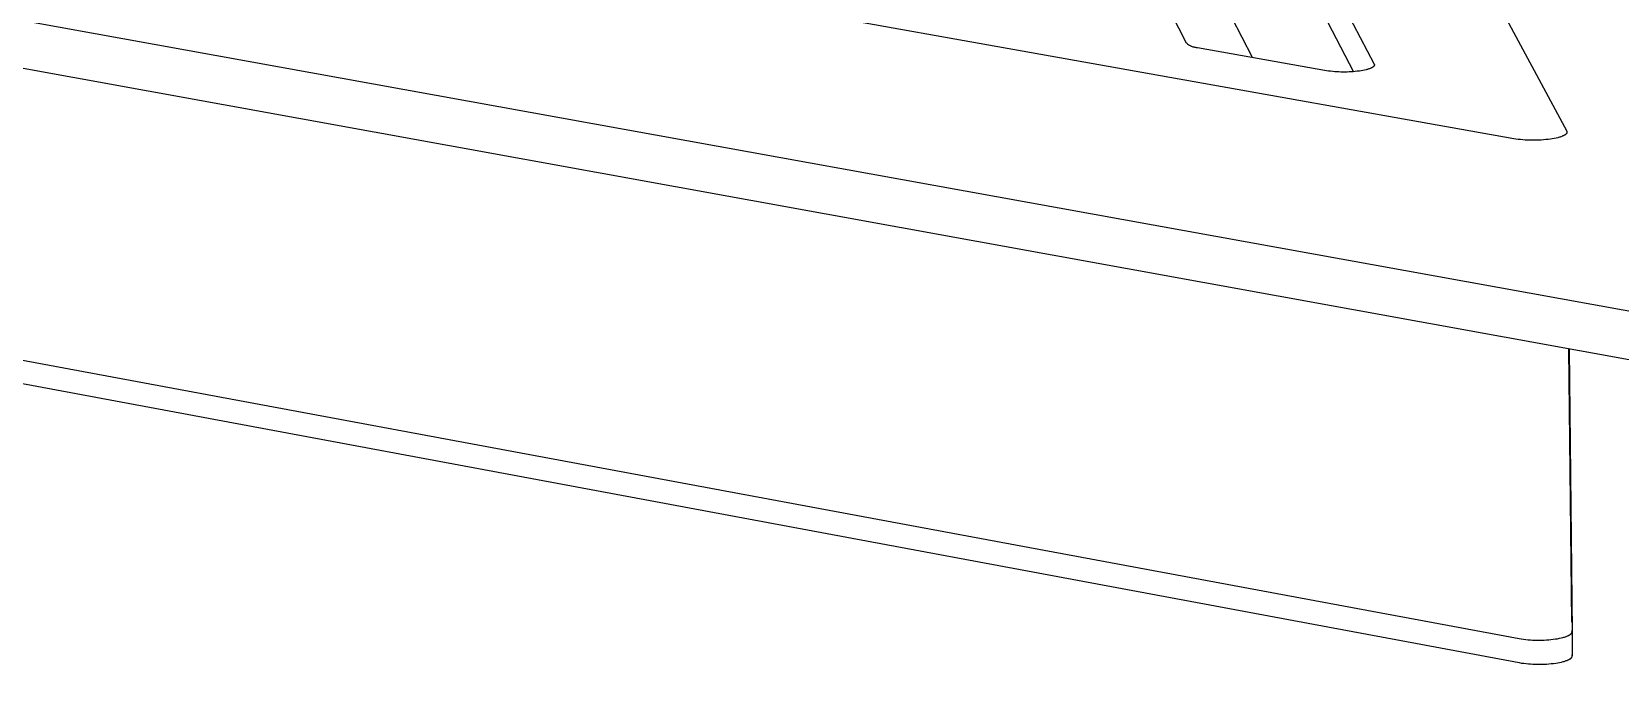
# Model space of a CAD drawing. Header units: millimetres. Extents: x -582 to 3448, y -204 to 2611.
# Drawn here: x 405.1 to 487, y 888.9 to 921.9 of the extents above; entities that cross this region are included whole.
import ezdxf

# ---------------------------------------------------------------- set-up
doc = ezdxf.new("R2010")
doc.units = ezdxf.units.MM
doc.header["$MEASUREMENT"] = 0
doc.layers.add('Utwórz2D linie widoczne', color=7, linetype='Continuous', true_color=0x000000)

msp = doc.modelspace()

# ---------------------------------------------------------------- linework, layer by layer
at = {"layer": 'Utwórz2D linie widoczne'}
for p, q in [((457.871, 965.801), (484.203, 916.747)), ((452.229, 962.355), (474.28, 920.211)), ((464.618, 921.284), (444.514, 960.866)), ((452.264, 960.026), (473.218, 919.816)), ((468.016, 920.545), (458.408, 939.273)), ((481.472, 916.359), (387.1, 933.208)), ((351.475, 932.07), (575.798, 891.497)), ((575.786, 888.899), (351.552, 929.625)), ((464.641, 921.264), (464.618, 921.284)), ((464.664, 921.244), (464.641, 921.264)), ((464.687, 921.226), (464.664, 921.244)), ((464.711, 921.208), (464.687, 921.226)), ((464.736, 921.191), (464.711, 921.208)), ((464.762, 921.175), (464.736, 921.191)), ((464.788, 921.16), (464.762, 921.175)), ((464.814, 921.146), (464.788, 921.16)), ((464.841, 921.133), (464.814, 921.146)), ((464.868, 921.12), (464.841, 921.133)), ((464.896, 921.109), (464.868, 921.12)), ((464.924, 921.098), (464.896, 921.109)), ((464.952, 921.089), (464.924, 921.098)), ((464.981, 921.08), (464.952, 921.089)), ((465.01, 921.073), (464.981, 921.08)), ((465.04, 921.066), (465.01, 921.073)), ((465.069, 921.061), (465.04, 921.066)), ((465.099, 921.056), (465.069, 921.061)), ((465.128, 921.053), (465.099, 921.056)), ((465.158, 921.05), (465.128, 921.053)), ((465.188, 921.049), (465.158, 921.05)), ((471.831, 919.866), (465.188, 921.049)), ((471.935, 919.851), (471.831, 919.866)), ((473.61, 919.862), (473.519, 919.848)), ((473.699, 919.878), (473.61, 919.862)), ((473.784, 919.895), (473.699, 919.878)), ((473.865, 919.914), (473.784, 919.895)), ((473.903, 919.924), (473.865, 919.914)), ((473.94, 919.935), (473.903, 919.924)), ((473.976, 919.946), (473.94, 919.935)), ((474.01, 919.957), (473.976, 919.946)), ((474.043, 919.968), (474.01, 919.957)), ((474.073, 919.98), (474.043, 919.968)), ((474.102, 919.992), (474.073, 919.98)), ((474.129, 920.004), (474.102, 919.992)), ((474.142, 920.01), (474.129, 920.004)), ((474.154, 920.017), (474.142, 920.01)), ((474.166, 920.023), (474.154, 920.017)), ((474.177, 920.029), (474.166, 920.023)), ((474.188, 920.036), (474.177, 920.029)), ((474.198, 920.042), (474.188, 920.036)), ((474.208, 920.049), (474.198, 920.042)), ((474.217, 920.055), (474.208, 920.049)), ((474.225, 920.062), (474.217, 920.055)), ((474.234, 920.068), (474.225, 920.062)), ((474.237, 920.072), (474.234, 920.068)), ((474.241, 920.075), (474.237, 920.072)), ((474.245, 920.078), (474.241, 920.075)), ((474.248, 920.082), (474.245, 920.078)), ((474.251, 920.085), (474.248, 920.082)), ((474.255, 920.088), (474.251, 920.085)), ((474.258, 920.091), (474.255, 920.088)), ((474.261, 920.095), (474.258, 920.091)), ((474.263, 920.098), (474.261, 920.095)), ((474.266, 920.101), (474.263, 920.098)), ((474.269, 920.105), (474.266, 920.101)), ((474.271, 920.108), (474.269, 920.105)), ((474.273, 920.111), (474.271, 920.108)), ((474.275, 920.115), (474.273, 920.111)), ((474.277, 920.118), (474.275, 920.115)), ((474.279, 920.121), (474.277, 920.118)), ((474.281, 920.125), (474.279, 920.121)), ((474.28, 920.211), (474.282, 920.208)), ((474.282, 920.128), (474.281, 920.125)), ((474.282, 920.208), (474.283, 920.205)), ((474.284, 920.131), (474.282, 920.128)), ((474.283, 920.205), (474.285, 920.202)), ((474.285, 920.134), (474.284, 920.131)), ((474.285, 920.202), (474.286, 920.199)), ((474.287, 920.138), (474.285, 920.134)), ((474.286, 920.199), (474.287, 920.196)), ((474.287, 920.196), (474.288, 920.193)), ((474.288, 920.141), (474.287, 920.138)), ((474.288, 920.193), (474.289, 920.19)), ((474.289, 920.144), (474.288, 920.143)), ((474.288, 920.143), (474.288, 920.141)), ((474.289, 920.19), (474.289, 920.188)), ((474.289, 920.188), (474.29, 920.186)), ((474.29, 920.149), (474.289, 920.148)), ((474.289, 920.148), (474.289, 920.146)), ((474.289, 920.146), (474.289, 920.144)), ((474.29, 920.186), (474.29, 920.185)), ((474.29, 920.185), (474.29, 920.183)), ((474.29, 920.183), (474.291, 920.182)), ((474.291, 920.154), (474.29, 920.152)), ((474.29, 920.152), (474.29, 920.151)), ((474.29, 920.151), (474.29, 920.149)), ((474.291, 920.182), (474.291, 920.18)), ((474.291, 920.18), (474.291, 920.178)), ((474.291, 920.178), (474.291, 920.177)), ((474.291, 920.177), (474.291, 920.175)), ((474.291, 920.175), (474.291, 920.174)), ((474.291, 920.174), (474.292, 920.172)), ((474.292, 920.162), (474.291, 920.161)), ((474.291, 920.161), (474.291, 920.159)), ((474.291, 920.159), (474.291, 920.157)), ((474.291, 920.157), (474.291, 920.156)), ((474.291, 920.156), (474.291, 920.154)), ((474.292, 920.172), (474.292, 920.17)), ((474.292, 920.17), (474.292, 920.169)), ((474.292, 920.169), (474.292, 920.167)), ((474.292, 920.167), (474.292, 920.165)), ((474.292, 920.165), (474.292, 920.164)), ((474.292, 920.164), (474.292, 920.162)), ((472.04, 919.837), (471.935, 919.851)), ((472.145, 919.826), (472.04, 919.837)), ((472.251, 919.816), (472.145, 919.826)), ((472.356, 919.808), (472.251, 919.816)), ((472.462, 919.802), (472.356, 919.808)), ((472.568, 919.798), (472.462, 919.802)), ((472.674, 919.796), (472.568, 919.798)), ((472.78, 919.796), (472.674, 919.796)), ((472.886, 919.798), (472.78, 919.796)), ((472.992, 919.802), (472.886, 919.798)), ((473.098, 919.807), (472.992, 919.802)), ((473.204, 919.815), (473.098, 919.807)), ((473.309, 919.824), (473.204, 919.815)), ((473.414, 919.835), (473.309, 919.824)), ((473.519, 919.848), (473.414, 919.835)), ((484.153, 916.586), (484.144, 916.578)), ((484.158, 916.589), (484.153, 916.586)), ((484.162, 916.593), (484.158, 916.589)), ((484.166, 916.597), (484.162, 916.593)), ((484.169, 916.601), (484.166, 916.597)), ((484.173, 916.604), (484.169, 916.601)), ((484.177, 916.608), (484.173, 916.604)), ((484.18, 916.612), (484.177, 916.608)), ((484.183, 916.615), (484.18, 916.612)), ((484.186, 916.619), (484.183, 916.615)), ((484.189, 916.623), (484.186, 916.619)), ((484.192, 916.627), (484.189, 916.623)), ((484.194, 916.63), (484.192, 916.627)), ((484.197, 916.634), (484.194, 916.63)), ((484.199, 916.638), (484.197, 916.634)), ((484.201, 916.641), (484.199, 916.638)), ((484.203, 916.645), (484.201, 916.641)), ((484.203, 916.747), (484.205, 916.743)), ((484.205, 916.649), (484.203, 916.645)), ((484.205, 916.743), (484.206, 916.74)), ((484.207, 916.653), (484.205, 916.649)), ((484.206, 916.74), (484.208, 916.736)), ((484.209, 916.656), (484.207, 916.653)), ((484.208, 916.736), (484.209, 916.733)), ((484.209, 916.733), (484.211, 916.729)), ((484.21, 916.66), (484.209, 916.656)), ((484.211, 916.664), (484.21, 916.66)), ((484.211, 916.729), (484.212, 916.726)), ((484.212, 916.666), (484.211, 916.664)), ((484.212, 916.726), (484.213, 916.722)), ((484.213, 916.669), (484.212, 916.667)), ((484.212, 916.667), (484.212, 916.666)), ((484.213, 916.722), (484.213, 916.72)), ((484.213, 916.72), (484.214, 916.718)), ((484.214, 916.673), (484.213, 916.671)), ((484.213, 916.671), (484.213, 916.669)), ((484.214, 916.718), (484.214, 916.717)), ((484.214, 916.717), (484.215, 916.715)), ((484.215, 916.677), (484.214, 916.675)), ((484.214, 916.675), (484.214, 916.673)), ((484.215, 916.715), (484.215, 916.713)), ((484.215, 916.713), (484.215, 916.711)), ((484.215, 916.711), (484.216, 916.709)), ((484.216, 916.682), (484.215, 916.68)), ((484.215, 916.68), (484.215, 916.679)), ((484.215, 916.679), (484.215, 916.677)), ((484.216, 916.709), (484.216, 916.708)), ((484.216, 916.708), (484.216, 916.706)), ((484.216, 916.706), (484.216, 916.704)), ((484.216, 916.704), (484.216, 916.702)), ((484.216, 916.702), (484.216, 916.7)), ((484.216, 916.7), (484.217, 916.699)), ((484.217, 916.693), (484.216, 916.691)), ((484.216, 916.691), (484.216, 916.689)), ((484.216, 916.689), (484.216, 916.688)), ((484.216, 916.688), (484.216, 916.686)), ((484.216, 916.686), (484.216, 916.684)), ((484.216, 916.684), (484.216, 916.682)), ((484.217, 916.699), (484.217, 916.697)), ((484.217, 916.697), (484.217, 916.695)), ((484.217, 916.695), (484.217, 916.693)), ((481.588, 916.341), (481.472, 916.359)), ((481.706, 916.326), (481.588, 916.341)), ((481.823, 916.313), (481.706, 916.326)), ((481.941, 916.302), (481.823, 916.313)), ((482.059, 916.293), (481.941, 916.302)), ((482.177, 916.287), (482.059, 916.293)), ((482.296, 916.282), (482.177, 916.287)), ((482.415, 916.28), (482.296, 916.282)), ((482.533, 916.28), (482.415, 916.28)), ((482.652, 916.282), (482.533, 916.28)), ((482.77, 916.286), (482.652, 916.282)), ((482.888, 916.292), (482.77, 916.286)), ((483.007, 916.3), (482.888, 916.292)), ((483.124, 916.311), (483.007, 916.3)), ((483.242, 916.324), (483.124, 916.311)), ((483.359, 916.338), (483.242, 916.324)), ((483.461, 916.354), (483.359, 916.338)), ((483.559, 916.372), (483.461, 916.354)), ((483.654, 916.391), (483.559, 916.372)), ((483.744, 916.412), (483.654, 916.391)), ((483.787, 916.424), (483.744, 916.412)), ((483.828, 916.436), (483.787, 916.424)), ((483.868, 916.448), (483.828, 916.436)), ((483.906, 916.46), (483.868, 916.448)), ((483.942, 916.473), (483.906, 916.46)), ((483.976, 916.486), (483.942, 916.473)), ((484.008, 916.5), (483.976, 916.486)), ((484.038, 916.514), (484.008, 916.5)), ((484.052, 916.521), (484.038, 916.514)), ((484.066, 916.528), (484.052, 916.521)), ((484.079, 916.535), (484.066, 916.528)), ((484.091, 916.542), (484.079, 916.535)), ((484.103, 916.549), (484.091, 916.542)), ((484.114, 916.556), (484.103, 916.549)), ((484.125, 916.564), (484.114, 916.556)), ((484.135, 916.571), (484.125, 916.564)), ((484.144, 916.578), (484.135, 916.571)), ((387.745, 908.088), (481.745, 890.584)), ((387.776, 906.877), (481.758, 889.342)), ((484.46, 891.433), (484.317, 905.512)), ((484.33, 905.509), (484.478, 890.935)), ((481.745, 890.584), (481.861, 890.566)), ((481.861, 890.566), (481.977, 890.55)), ((481.977, 890.55), (482.094, 890.537)), ((482.094, 890.537), (482.212, 890.526)), ((482.212, 890.526), (482.33, 890.516)), ((482.33, 890.516), (482.447, 890.51)), ((482.447, 890.51), (482.565, 890.505)), ((482.565, 890.505), (482.684, 890.502)), ((482.684, 890.502), (482.802, 890.502)), ((482.802, 890.502), (482.92, 890.504)), ((482.92, 890.504), (483.038, 890.509)), ((483.038, 890.509), (483.156, 890.515)), ((483.156, 890.515), (483.273, 890.524)), ((483.273, 890.524), (483.391, 890.535)), ((483.391, 890.535), (483.508, 890.548)), ((483.508, 890.548), (483.624, 890.563)), ((483.624, 890.563), (483.725, 890.579)), ((483.725, 890.579), (483.823, 890.598)), ((483.823, 890.598), (483.918, 890.618)), ((483.918, 890.618), (484.007, 890.64)), ((484.007, 890.64), (484.05, 890.652)), ((484.05, 890.652), (484.091, 890.664)), ((484.091, 890.664), (484.131, 890.677)), ((484.131, 890.677), (484.169, 890.69)), ((484.169, 890.69), (484.204, 890.703)), ((484.204, 890.703), (484.238, 890.717)), ((484.238, 890.717), (484.27, 890.731)), ((484.27, 890.731), (484.285, 890.738)), ((484.285, 890.738), (484.3, 890.745)), ((484.3, 890.745), (484.314, 890.752)), ((484.314, 890.752), (484.327, 890.76)), ((484.327, 890.76), (484.34, 890.767)), ((484.34, 890.767), (484.353, 890.775)), ((484.353, 890.775), (484.365, 890.782)), ((484.365, 890.782), (484.376, 890.79)), ((484.376, 890.79), (484.387, 890.797)), ((484.387, 890.797), (484.397, 890.805)), ((484.397, 890.805), (484.406, 890.812)), ((484.406, 890.812), (484.415, 890.82)), ((484.415, 890.82), (484.419, 890.824)), ((484.419, 890.824), (484.423, 890.828)), ((484.423, 890.828), (484.427, 890.832)), ((484.427, 890.832), (484.431, 890.835)), ((484.431, 890.835), (484.435, 890.839)), ((484.435, 890.839), (484.438, 890.843)), ((484.438, 890.843), (484.441, 890.847)), ((484.441, 890.847), (484.445, 890.851)), ((484.445, 890.851), (484.448, 890.855)), ((484.448, 890.855), (484.451, 890.859)), ((484.451, 890.859), (484.453, 890.862)), ((484.453, 890.862), (484.456, 890.866)), ((484.456, 890.866), (484.458, 890.87)), ((484.458, 890.87), (484.461, 890.874)), ((484.461, 890.874), (484.463, 890.878)), ((484.463, 890.878), (484.465, 890.882)), ((484.466, 890.983), (484.465, 890.987)), ((484.465, 890.882), (484.467, 890.886)), ((484.468, 890.98), (484.466, 890.983)), ((484.467, 890.886), (484.468, 890.889)), ((484.47, 890.976), (484.468, 890.98)), ((484.468, 890.889), (484.47, 890.893)), ((484.471, 890.973), (484.47, 890.976)), ((484.47, 890.893), (484.471, 890.897)), ((484.472, 890.969), (484.471, 890.973)), ((484.471, 890.897), (484.473, 890.901)), ((484.473, 890.965), (484.472, 890.969)), ((484.474, 890.961), (484.473, 890.965)), ((484.473, 890.901), (484.474, 890.905)), ((484.475, 890.958), (484.474, 890.961)), ((484.474, 890.905), (484.475, 890.909)), ((484.476, 890.954), (484.475, 890.958)), ((484.475, 890.909), (484.476, 890.912)), ((484.477, 890.95), (484.476, 890.954)), ((484.476, 890.916), (484.477, 890.918)), ((484.476, 890.914), (484.476, 890.916)), ((484.476, 890.912), (484.476, 890.914)), ((484.477, 890.948), (484.477, 890.95)), ((484.477, 890.947), (484.477, 890.948)), ((484.477, 890.945), (484.477, 890.947)), ((484.478, 890.943), (484.477, 890.945)), ((484.477, 890.922), (484.478, 890.924)), ((484.477, 890.92), (484.477, 890.922)), ((484.477, 890.918), (484.477, 890.92)), ((484.478, 890.941), (484.478, 890.943)), ((484.478, 890.939), (484.478, 890.941)), ((484.478, 890.937), (484.478, 890.939)), ((484.478, 890.935), (484.478, 890.937)), ((484.478, 890.933), (484.478, 890.935)), ((484.478, 890.932), (484.478, 890.933)), ((484.478, 890.93), (484.478, 890.932)), ((484.478, 890.928), (484.478, 890.93)), ((484.478, 890.928), (484.491, 889.694)), ((484.478, 890.926), (484.478, 890.928)), ((484.478, 890.924), (484.478, 890.926)), ((484.419, 889.571), (484.428, 889.579)), ((484.428, 889.579), (484.432, 889.582)), ((484.432, 889.582), (484.436, 889.586)), ((484.436, 889.586), (484.44, 889.59)), ((484.44, 889.59), (484.444, 889.594)), ((484.444, 889.594), (484.447, 889.598)), ((484.447, 889.598), (484.451, 889.602)), ((484.451, 889.602), (484.454, 889.606)), ((484.454, 889.606), (484.457, 889.609)), ((484.457, 889.609), (484.46, 889.613)), ((484.46, 889.613), (484.463, 889.617)), ((484.463, 889.617), (484.466, 889.621)), ((484.466, 889.621), (484.469, 889.625)), ((484.469, 889.625), (484.471, 889.629)), ((484.471, 889.629), (484.473, 889.633)), ((484.473, 889.633), (484.476, 889.637)), ((484.476, 889.637), (484.478, 889.64)), ((484.479, 889.742), (484.477, 889.746)), ((484.478, 889.64), (484.479, 889.644)), ((484.48, 889.739), (484.479, 889.742)), ((484.479, 889.644), (484.481, 889.648)), ((484.482, 889.735), (484.48, 889.739)), ((484.481, 889.648), (484.483, 889.652)), ((484.483, 889.731), (484.482, 889.735)), ((484.485, 889.728), (484.483, 889.731)), ((484.483, 889.652), (484.484, 889.656)), ((484.484, 889.656), (484.485, 889.66)), ((484.486, 889.724), (484.485, 889.728)), ((484.485, 889.66), (484.487, 889.664)), ((484.487, 889.72), (484.486, 889.724)), ((484.488, 889.717), (484.487, 889.72)), ((484.487, 889.664), (484.488, 889.667)), ((484.489, 889.713), (484.488, 889.717)), ((484.488, 889.671), (484.489, 889.673)), ((484.488, 889.667), (484.488, 889.671)), ((484.489, 889.709), (484.489, 889.713)), ((484.49, 889.707), (484.489, 889.709)), ((484.489, 889.677), (484.49, 889.679)), ((484.489, 889.675), (484.489, 889.677)), ((484.489, 889.673), (484.489, 889.675)), ((484.49, 889.705), (484.49, 889.707)), ((484.49, 889.704), (484.49, 889.705)), ((484.49, 889.702), (484.49, 889.704)), ((484.49, 889.7), (484.49, 889.702)), ((484.49, 889.698), (484.49, 889.7)), ((484.491, 889.696), (484.49, 889.698)), ((484.49, 889.687), (484.491, 889.688)), ((484.49, 889.685), (484.49, 889.687)), ((484.49, 889.683), (484.49, 889.685)), ((484.49, 889.681), (484.49, 889.683)), ((484.49, 889.679), (484.49, 889.681)), ((484.491, 889.694), (484.491, 889.696)), ((484.491, 889.692), (484.491, 889.694)), ((484.491, 889.69), (484.491, 889.692)), ((484.491, 889.688), (484.491, 889.69)), ((481.758, 889.342), (481.874, 889.324)), ((481.874, 889.324), (481.99, 889.308)), ((481.99, 889.308), (482.107, 889.295)), ((482.107, 889.295), (482.225, 889.283)), ((482.225, 889.283), (482.342, 889.274)), ((482.342, 889.274), (482.46, 889.267)), ((482.46, 889.267), (482.578, 889.263)), ((482.578, 889.263), (482.696, 889.26)), ((482.696, 889.26), (482.815, 889.26)), ((482.815, 889.26), (482.933, 889.262)), ((482.933, 889.262), (483.051, 889.266)), ((483.051, 889.266), (483.169, 889.273)), ((483.169, 889.273), (483.286, 889.282)), ((483.286, 889.282), (483.403, 889.293)), ((483.403, 889.293), (483.52, 889.306)), ((483.52, 889.306), (483.637, 889.321)), ((483.637, 889.321), (483.738, 889.337)), ((483.738, 889.337), (483.836, 889.356)), ((483.836, 889.356), (483.931, 889.376)), ((483.931, 889.376), (484.02, 889.398)), ((484.02, 889.398), (484.063, 889.41)), ((484.063, 889.41), (484.104, 889.422)), ((484.104, 889.422), (484.144, 889.435)), ((484.144, 889.435), (484.181, 889.448)), ((484.181, 889.448), (484.217, 889.461)), ((484.217, 889.461), (484.251, 889.475)), ((484.251, 889.475), (484.283, 889.489)), ((484.283, 889.489), (484.298, 889.496)), ((484.298, 889.496), (484.313, 889.504)), ((484.313, 889.504), (484.327, 889.511)), ((484.327, 889.511), (484.34, 889.518)), ((484.34, 889.518), (484.353, 889.526)), ((484.353, 889.526), (484.366, 889.533)), ((484.366, 889.533), (484.377, 889.541)), ((484.377, 889.541), (484.389, 889.548)), ((484.389, 889.548), (484.399, 889.556)), ((484.399, 889.556), (484.409, 889.563)), ((484.409, 889.563), (484.419, 889.571))]:
    msp.add_line(p, q, dxfattribs=at)

doc.saveas('drawing.dxf')
